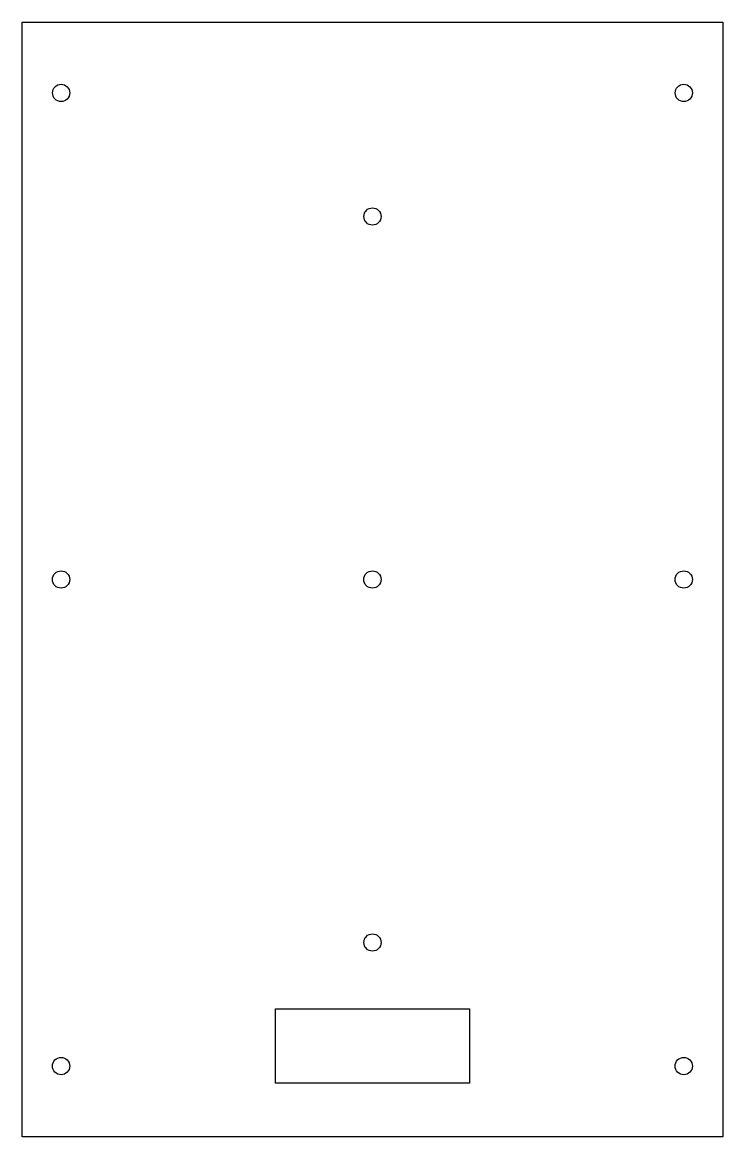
# Model space of a CAD drawing. Header units: metres. Extents: x 0 to 198, y -316 to 0.
import ezdxf

# ---------------------------------------------------------------- set-up
doc = ezdxf.new("R2010")
doc.units = ezdxf.units.M

msp = doc.modelspace()

# ---------------------------------------------------------------- linework, layer by layer
for p, q in [((0, 0), (198.29, 0)), ((0, -315.6), (0, 0)), ((198.29, 0), (198.29, -315.6)), ((71.644, -279.4), (126.644, -279.4)), ((71.644, -300.4), (71.644, -279.4)), ((126.644, -279.4), (126.644, -300.4)), ((126.644, -300.4), (71.644, -300.4)), ((198.29, -315.6), (0, -315.6))]:
    msp.add_line(p, q)
for centre in [(11, -20), (187.28, -20), (99.14, -55), (10.991, -157.8), (99.131, -157.8), (187.271, -157.8), (99.14, -260.6), (10.982, -295.6), (187.271, -295.6)]:
    msp.add_circle(centre, 2.45)

doc.saveas('drawing.dxf')
